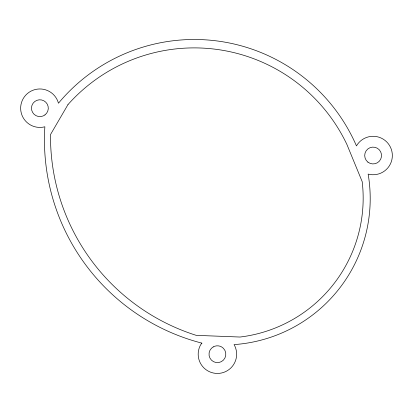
<?xml version="1.0" encoding="UTF-8"?>
<svg xmlns="http://www.w3.org/2000/svg" width="413" height="413" viewBox="0 0 413 413"><rect width="100%" height="100%" fill="white"/><g stroke="black" fill="none" stroke-linecap="round" stroke-linejoin="round"><path stroke-width="0.62" d="M67.98 104.582L50.51 134.555A208.694 208.694 0 0 0 196.237 335.351L240.015 337.039A139.935 139.935 0 0 0 362.196 181.658L346.941 144.545A168.948 168.948 0 0 0 67.98 104.582M201.885 343.131L200.759 344.602A19.235 19.235 0 0 0 217.414 373.45A19.235 19.235 0 0 0 234.073 344.602A146.341 146.341 0 0 0 368.138 174.1A19.235 19.235 0 0 0 391.188 162.102A19.235 19.235 0 0 0 381.245 138.092A19.235 19.235 0 0 0 356.46 145.908A176.702 176.702 0 0 0 58.46 103.219A19.235 19.235 0 0 0 34.904 89.616A19.235 19.235 0 0 0 21.306 113.172A19.235 19.235 0 0 0 44.862 126.776A209.835 209.835 0 0 0 201.885 343.131M213.206 346.93L211.466 348.267A8.415 8.415 0 0 0 211.466 360.167A8.415 8.415 0 0 0 223.366 360.167A8.415 8.415 0 0 0 223.366 348.267L221.621 346.93A8.415 8.415 0 0 0 213.206 346.93M44.94 114.922L43.024 116.001A8.415 8.415 0 0 1 31.481 107.741A8.415 8.415 0 0 1 43.845 100.772A8.415 8.415 0 0 1 44.94 114.922M367.926 162.144A8.415 8.415 0 0 0 381.447 156.708A8.415 8.415 0 0 0 369.976 147.715A8.415 8.415 0 0 0 367.926 162.144"/></g></svg>
